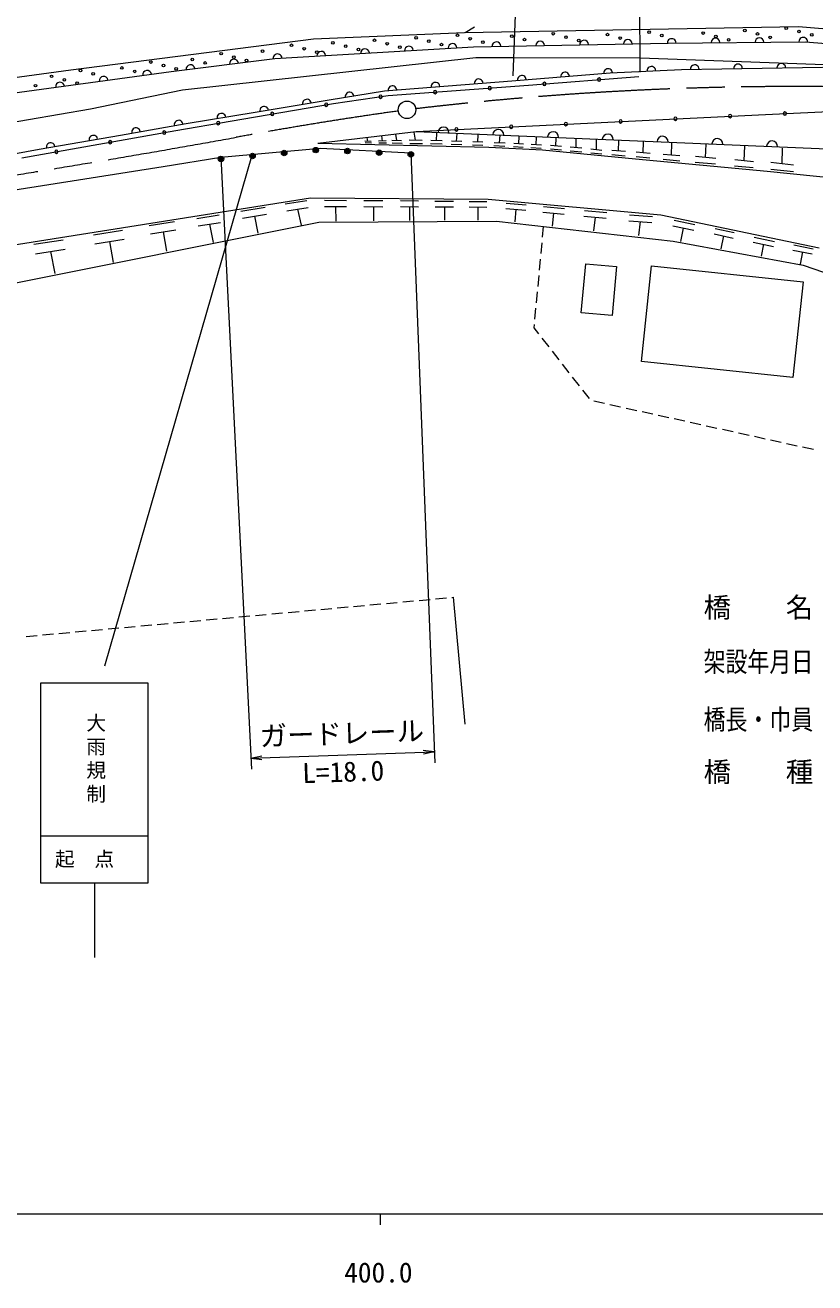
# Model space of a CAD drawing. Units: millimetres, scale not verified. Extents: x 40000 to 680000, y 20000 to 380000.
# Drawn here: x 435618 to 507666, y 198715 to 313418 of the extents above; entities that cross this region are included whole.
import ezdxf
from ezdxf.enums import TextEntityAlignment as Align

# ---------------------------------------------------------------- set-up
doc = ezdxf.new("R2010")
doc.units = ezdxf.units.MM
doc.header["$LTSCALE"] = 1000
doc.header["$PDMODE"] = 32
doc.header["$PDSIZE"] = 500
doc.linetypes.add('CHAIN', pattern=[18.5, 12, -1.5, 3.5, -1.5])
for name, color, linetype, lineweight in [('M-BGD', 7, 'Continuous', 13), ('M-BMK', 2, 'CHAIN', 13), ('M-BMK-SRVR', 3, 'Continuous', 13), ('M-STR-HTXT', 7, 'Continuous', 13), ('M-STR-STRC', 7, 'Continuous', 13), ('M-TTL-BAND', 7, 'Continuous', 13)]:
    doc.layers.add(name, color=color, linetype=linetype, lineweight=lineweight)
doc.styles.add('@ＭＳ ゴシック', font='')
doc.styles.add('ＭＳ ゴシック', font='')
doc.styles.get('@ＭＳ ゴシック').set_extended_font_data('@MS Gothic')
doc.styles.get('ＭＳ ゴシック').set_extended_font_data('MS Gothic')

# ---------------------------------------------------------------- blocks, each defined once
blk = doc.blocks.new('ﾌﾟﾛｯﾄﾏｰｸ-C5')
at = {"color": 7, "linetype": 'Continuous', "lineweight": 13}
for p, q in [((-9.98, 0.67), (-0.67, 9.98)), ((-9.97, -0.74), (0.74, 9.97)), ((-9.8, -1.98), (1.98, 9.8)), ((-9.72, 2.34), (-2.34, 9.72)), ((-9.51, -3.1), (3.1, 9.51)), ((-9.11, -4.12), (4.12, 9.11)), ((-8.88, 4.6), (-4.6, 8.88)), ((-8.63, -5.05), (5.05, 8.63)), ((-8.07, -5.91), (5.91, 8.07)), ((-7.44, -6.69), (6.69, 7.44)), ((-6.73, -7.4), (7.4, 6.73)), ((-5.96, -8.03), (8.03, 5.96)), ((-5.11, -8.6), (8.6, 5.11)), ((-4.18, -9.09), (9.09, 4.18)), ((-3.16, -9.49), (9.49, 3.16)), ((-2.05, -9.79), (9.79, 2.05)), ((-0.82, -9.97), (9.97, 0.82)), ((0.58, -9.98), (9.98, -0.58)), ((2.23, -9.75), (9.75, -2.23)), ((4.42, -8.97), (8.97, -4.42))]:
    blk.add_line(p, q, dxfattribs=at)
blk.add_circle((0, 0), 10, dxfattribs=at)
at = {"color": 7}
blk.add_point((0, 0), dxfattribs=at)

msp = doc.modelspace()

# ---------------------------------------------------------------- linework, layer by layer
at = {"layer": 'M-BGD'}
for p, q in [((475707, 312756), (506169, 313300)), ((475772, 312758), (476627, 313277)), ((506169, 313300), (522094, 311967)), ((439782, 309334), (461926, 312167)), ((461926, 312167), (475707, 312756)), ((458409, 310379), (476517, 311443)), ((476517, 311443), (494282, 311782)), ((494282, 311782), (506788, 311906)), ((506788, 311906), (521896, 310661)), ((448933, 309184), (458409, 310379)), ((449961, 307521), (476736, 310462)), ((476736, 310462), (480212, 310463)), ((480212, 310463), (491736, 310449)), ((491736, 310449), (512102, 309703)), ((409109, 303779), (448933, 309184)), ((414714, 305957), (439782, 309334)), ((480026, 308351), (488991, 309056)), ((481547, 307939), (491621, 308745)), ((488991, 309056), (495499, 309379)), ((495499, 309379), (510528, 309621)), ((441580, 305788), (449961, 307521)), ((463364, 306598), (468401, 307424)), ((468401, 307424), (480026, 308351)), ((468734, 306992), (481547, 307939)), ((454329, 304675), (463737, 306267)), ((456595, 305470), (463364, 306598)), ((463737, 306267), (468734, 306992)), ((432735, 304277), (441580, 305788)), ((450309, 304463), (456595, 305470)), ((471287, 303730), (503156, 305279)), ((503156, 305279), (513607, 305753)), ((444326, 303395), (450309, 304463)), ((449353, 303809), (454329, 304675)), ((435330, 301311), (449353, 303809)), ((436891, 302106), (444326, 303395)), ((462323, 302666), (471287, 303730)), ((467176, 302817), (466601, 302824)), ((466888, 302821), (466823, 303177)), ((468568, 302857), (467862, 302848)), ((468215, 302852), (468145, 303326)), ((469966, 302877), (469081, 302899)), ((469524, 302888), (469440, 303482)), ((471827, 302909), (470662, 302926)), ((471244, 302917), (471118, 303670)), ((471287, 303730), (516251, 301829)), ((473678, 302864), (472624, 302898)), ((473151, 302881), (473182, 303609)), ((475460, 302805), (474502, 302839)), ((474981, 302822), (475019, 303532)), ((476912, 302754), (476946, 303452)), ((478906, 302676), (478949, 303378)), ((480644, 302591), (480684, 303279)), ((482245, 302501), (482278, 303222)), ((484048, 302383), (484063, 303133)), ((485886, 302239), (485900, 303065)), ((487730, 302050), (487732, 302979)), ((489764, 301939), (489794, 302892)), ((428208, 300534), (436891, 302106)), ((453474, 301374), (462557, 302211)), ((462323, 302666), (477937, 302303)), ((462557, 302211), (470797, 301788)), ((467204, 302664), (466629, 302671)), ((468597, 302654), (467891, 302645)), ((470001, 302622), (469117, 302645)), ((471881, 302586), (470716, 302603)), ((473665, 302552), (472610, 302586)), ((475444, 302500), (474486, 302534)), ((477361, 302441), (476435, 302468)), ((477375, 302740), (476449, 302767)), ((477937, 302303), (482833, 302041)), ((479384, 302354), (478389, 302397)), ((479403, 302655), (478408, 302698)), ((481069, 302268), (480185, 302324)), ((481086, 302562), (480202, 302619)), ((482704, 302166), (481757, 302217)), ((482718, 302475), (481771, 302526)), ((482833, 302041), (491315, 301236)), ((484547, 302015), (483535, 302109)), ((484554, 302337), (483542, 302430)), ((486414, 301830), (485348, 301938)), ((486419, 302185), (485353, 302292)), ((488242, 301655), (487216, 301757)), ((488243, 301999), (487217, 302101)), ((490381, 301880), (489147, 301999)), ((492628, 301702), (491369, 301830)), ((491998, 301766), (492045, 302777)), ((494587, 301564), (494607, 302668)), ((497703, 301344), (497748, 302577)), ((501218, 301040), (501281, 302397)), ((504691, 300767), (504724, 302209)), ((448212, 300513), (453474, 301374)), ((490368, 301472), (489135, 301591)), ((491315, 301236), (503302, 300087)), ((492608, 301281), (491350, 301409)), ((495337, 301021), (493819, 301161)), ((495346, 301494), (493828, 301634)), ((498609, 300728), (496760, 300904)), ((498628, 301256), (496779, 301432)), ((502037, 300393), (500345, 300554)), ((502064, 300959), (500371, 301120)), ((505729, 300656), (503654, 300878)), ((434498, 298376), (448212, 300513)), ((503302, 300087), (516518, 298778)), ((505715, 300038), (503640, 300260)), ((461654, 297642), (401872, 288182)), ((459344, 297119), (461309, 297426)), ((477854, 297511), (461654, 297642)), ((462920, 297463), (464923, 297437)), ((466517, 297441), (468244, 297424)), ((469866, 297414), (471499, 297397)), ((473009, 297364), (474706, 297351)), ((476123, 297350), (477730, 297337)), ((493610, 296094), (477854, 297511)), ((479490, 297198), (481327, 297032)), ((451280, 295788), (453321, 296107)), ((455307, 296463), (457514, 296820)), ((455441, 295808), (457648, 296165)), ((456545, 295987), (456857, 294459)), ((459484, 296494), (461449, 296800)), ((460467, 296647), (460794, 295189)), ((462931, 296893), (464934, 296867)), ((463932, 296880), (463957, 295551)), ((466522, 296879), (468248, 296862)), ((467385, 296871), (467395, 295561)), ((469863, 296870), (471496, 296853)), ((470680, 296861), (470673, 295591)), ((473016, 296848), (474712, 296835)), ((473864, 296841), (473879, 295636)), ((476123, 296838), (477730, 296825)), ((476926, 296831), (476926, 295636)), ((479460, 296711), (481297, 296545)), ((480378, 296628), (480309, 295492)), ((482852, 296363), (484791, 296185)), ((482901, 296878), (484840, 296699)), ((483822, 296274), (483709, 295073)), ((486603, 295994), (488618, 295816)), ((486662, 296526), (488678, 296347)), ((490746, 296131), (492851, 295952)), ((508062, 293072), (493610, 296094)), ((430247, 289033), (462418, 295435)), ((446933, 295136), (449230, 295500)), ((451414, 295112), (453455, 295431)), ((452435, 295272), (452768, 293601)), ((462418, 295435), (478613, 295552)), ((478613, 295552), (494734, 293726)), ((482888, 295068), (482796, 294072)), ((487611, 295905), (487472, 294665)), ((490680, 295586), (492785, 295408)), ((491732, 295497), (491579, 294227)), ((494716, 295101), (496617, 294731)), ((494820, 295622), (496721, 295252)), ((495666, 294916), (495423, 293701)), ((498572, 294882), (500316, 294508)), ((436405, 293432), (439084, 293853)), ((441844, 294309), (444504, 294730)), ((441988, 293486), (444648, 293907)), ((443318, 293697), (443652, 291777)), ((447061, 294381), (449357, 294744)), ((448209, 294562), (448507, 292799)), ((494734, 293726), (506586, 291522)), ((498469, 294378), (500212, 294004)), ((499341, 294191), (499099, 293013)), ((502123, 294083), (503985, 293701)), ((436577, 292571), (439256, 292992)), ((437917, 292781), (438318, 290772)), ((482749, 293574), (482656, 292579)), ((502037, 293624), (503900, 293242)), ((502969, 293433), (502770, 292361)), ((505652, 292909), (507421, 292552)), ((505740, 293380), (507509, 293023)), ((506537, 292731), (506332, 291632)), ((482610, 292081), (482517, 291085)), ((486359, 287180), (486759, 291654)), ((486759, 291654), (489559, 291404)), ((489559, 291404), (489159, 286930)), ((491846, 282742), (492777, 291476)), ((492777, 291476), (506591, 290005)), ((506586, 291522), (511529, 289847)), ((482471, 290587), (482378, 289592)), ((482332, 289094), (482239, 288098)), ((506591, 290005), (505661, 281271)), ((482193, 287600), (482100, 286605)), ((489159, 286930), (486359, 287180)), ((482054, 286107), (482025, 285805)), ((482025, 285805), (482455, 285257)), ((482764, 284863), (483381, 284076)), ((483689, 283683), (484306, 282896)), ((484615, 282502), (485232, 281715)), ((505661, 281271), (491846, 282742)), ((485540, 281322), (486157, 280535)), ((486466, 280141), (487083, 279354)), ((487507, 279146), (488484, 278931)), ((488972, 278823), (489949, 278608)), ((490437, 278501), (491414, 278285)), ((491902, 278178), (492879, 277963)), ((493367, 277855), (494344, 277640)), ((494832, 277533), (495809, 277318)), ((496297, 277210), (497274, 276995)), ((497762, 276888), (498738, 276673)), ((499227, 276565), (500203, 276350)), ((500692, 276243), (501668, 276028)), ((502157, 275920), (503133, 275705)), ((503622, 275598), (504598, 275383)), ((505086, 275275), (506063, 275060)), ((506551, 274953), (507528, 274738)), ((465585, 260403), (466580, 260494)), ((467078, 260540), (468074, 260631)), ((468572, 260677), (469568, 260768)), ((470066, 260814), (471062, 260905)), ((471560, 260950), (472555, 261042)), ((473053, 261087), (474049, 261179)), ((474547, 261224), (474665, 261235)), ((474665, 261235), (475725, 249665)), ((452141, 259172), (453137, 259263)), ((453635, 259309), (454630, 259400)), ((455128, 259445), (456124, 259537)), ((456622, 259582), (457618, 259673)), ((458116, 259719), (459112, 259810)), ((459610, 259856), (460605, 259947)), ((461103, 259993), (462099, 260084)), ((462597, 260130), (463593, 260221)), ((464091, 260266), (465087, 260358)), ((440191, 258077), (441187, 258168)), ((441685, 258214), (442680, 258305)), ((443178, 258351), (444174, 258442)), ((444672, 258488), (445668, 258579)), ((446166, 258624), (447162, 258716)), ((447660, 258761), (448655, 258852)), ((449153, 258898), (450149, 258989)), ((450647, 259035), (451643, 259126)), ((435710, 257667), (436705, 257758)), ((437203, 257803), (438199, 257895)), ((438697, 257940), (439693, 258031))]:
    msp.add_line(p, q, dxfattribs=at)
for centre in [(505060, 313152), (467491, 312037), (471279, 312265), (472438, 311954), (475067, 312492), (476226, 312182), (480014, 312409), (481173, 312098), (483802, 312636), (484961, 312326), (486120, 312015), (488749, 312553), (489908, 312243), (492537, 312780), (493696, 312470), (497484, 312697), (498643, 312387), (499802, 312076), (501272, 312925), (502431, 312614), (503590, 312303), (506219, 312841), (507378, 312531), (453498, 310817), (457286, 311045), (459915, 311583), (461074, 311272), (462233, 310962), (463703, 311810), (464862, 311500), (466021, 311189), (468650, 311727), (469809, 311416), (473597, 311644), (477385, 311871), (447082, 310052), (448241, 309742), (450870, 310279), (452029, 309969), (454658, 310507), (455817, 310196), (438036, 308749), (439195, 308438), (440665, 309287), (441824, 308976), (444453, 309514), (445612, 309204), (449400, 309431), (436566, 307900), (440354, 308128)]:
    msp.add_circle(centre, 120, dxfattribs=at)
for centre, radius, start, end in [((486610, 311636), 400, 1.09406, 181.09406), ((490609, 311712), 400, 1.09406, 181.09406), ((494608, 311785), 400, 0.56459, 180.66289), ((498608, 311825), 400, 0.56517, 180.56517), ((502608, 311864), 400, 0.56517, 180.56517), ((506608, 311904), 400, 357.6227, 180.61215), ((462636, 310627), 400, 3.36289, 183.36289), ((466629, 310862), 400, 3.36289, 183.36289), ((470622, 311097), 400, 3.36289, 183.36289), ((474615, 311331), 400, 3.36289, 183.36289), ((478611, 311483), 400, 1.09406, 181.09406), ((482611, 311559), 400, 1.09406, 181.09406), ((450704, 309407), 400, 7.18812, 187.18812), ((454673, 309908), 400, 7.18812, 187.18812), ((458643, 310393), 400, 3.33341, 184.98302), ((496704, 309403), 395, 0.20623, 181.63691), ((500654, 309467), 395, 0.20623, 181.63691), ((504604, 309530), 395, 0.20623, 181.63691), ((442775, 308348), 400, 7.72903, 187.72903), ((446738, 308886), 400, 7.72903, 187.72903), ((480935, 308428), 395, 3.78181, 185.21249), ((484873, 308737), 395, 3.78181, 185.21249), ((487976, 308453), 150, 0, 180), ((488811, 309047), 395, 2.88189, 185.20823), ((492757, 309248), 395, 2.12052, 183.5512), ((438811, 307810), 400, 7.72903, 187.72903), ((469121, 307487), 395, 3.84279, 185.27347), ((473059, 307801), 395, 3.84279, 185.27347), ((473020, 307309), 150, 0, 180), ((476997, 308115), 395, 3.84279, 185.27347), ((478006, 307677), 150, 0, 180), ((478006, 307677), 150, 180, 0), ((482992, 308055), 150, 0, 180), ((482992, 308055), 150, 180, 0), ((487976, 308453), 150, 180, 0), ((461318, 306262), 395, 8.74698, 190.17766), ((463093, 306158), 150, 0, 180), ((465215, 306907), 395, 8.59826, 190.02894), ((468039, 306891), 150, 0, 180), ((468039, 306891), 150, 180, 0), ((473020, 307309), 150, 180, 0), ((453522, 304983), 395, 8.38926, 189.81994), ((457421, 305613), 395, 8.74698, 190.17766), ((458163, 305324), 150, 0, 180), ((458163, 305324), 150, 180, 0), ((463093, 306158), 150, 180, 0), ((499937, 305122), 150, 0, 180), ((499937, 305122), 150, 180, 0), ((504932, 305359), 150, 0, 180), ((504932, 305359), 150, 180, 0), ((445734, 303651), 395, 9.40266, 190.83333), ((449623, 304345), 395, 9.40266, 190.83333), ((453234, 304485), 150, 0, 180), ((453234, 304485), 150, 180, 0), ((473788, 303625), 500, 357.57929, 177.57929), ((474967, 303909), 150, 0, 180), ((479961, 304152), 150, 0, 180), ((479961, 304152), 150, 180, 0), ((484955, 304394), 150, 0, 180), ((484955, 304394), 150, 180, 0), ((489949, 304637), 150, 0, 180), ((489949, 304637), 150, 180, 0), ((494943, 304880), 150, 0, 180), ((494943, 304880), 150, 180, 0), ((441843, 302970), 395, 9.12425, 190.55493), ((443386, 302746), 150, 0, 180), ((448309, 303623), 150, 0, 180), ((448309, 303623), 150, 180, 0), ((474967, 303909), 150, 180, 0), ((478784, 303413), 500, 357.57929, 177.57929), ((483780, 303202), 500, 357.57929, 177.57929), ((488775, 302991), 500, 357.57929, 177.57929), ((493771, 302780), 500, 357.57929, 177.57929), ((498766, 302569), 500, 357.57929, 177.57929), ((503762, 302357), 500, 357.57929, 177.57929), ((437951, 302294), 395, 9.12425, 190.55493), ((438464, 301869), 150, 0, 180), ((438464, 301869), 150, 180, 0), ((443386, 302746), 150, 180, 0)]:
    msp.add_arc(centre, radius, start, end, dxfattribs=at)
at = {"layer": 'M-BMK'}
for centre, radius, start, end in [((505768, 12825), 294995, 88.60637, 96.72023), ((517789, -37757), 346703, 97.97948, 100.45597), ((255029, 1413458), 1128111, 278.6617, 280.20357)]:
    msp.add_arc(centre, radius, start, end, dxfattribs=at)
at = {"layer": 'M-BMK-SRVR'}
msp.add_circle((470453, 305699), 800, dxfattribs=at)
at = {"layer": 'M-STR-HTXT'}
for p, q in [((491724, 309129), (491651, 333709)), ((470797, 301788), (472986, 246148)), ((453474, 301374), (456265, 245569)), ((456215, 246567), (472947, 247147)), ((456215, 246567), (457209, 246768)), ((472947, 247147), (471942, 247279)), ((472947, 247147), (471953, 246946)), ((456215, 246567), (457221, 246435))]:
    msp.add_line(p, q, dxfattribs=at)
at = {"layer": 'M-STR-STRC'}
for p, q in [((480521, 319987), (480118, 308788)), ((456326, 301637), (442866, 254967)), ((437064, 253443), (446810, 253443)), ((437064, 235177), (437064, 253443)), ((446810, 253443), (446810, 235177)), ((446810, 239451), (437064, 239451)), ((446810, 235177), (437064, 235177)), ((441937, 235177), (441937, 228402))]:
    msp.add_line(p, q, dxfattribs=at)
at = {"layer": 'M-TTL-BAND'}
for p, q in [((40000, 205000), (579000, 205000)), ((468000, 205000), (468000, 204000))]:
    msp.add_line(p, q, dxfattribs=at)

# ---------------------------------------------------------------- block references
at = {"layer": 'M-BGD', "xscale": 15, "yscale": 15}
for p in [(456368, 301489), (459251, 301755), (462134, 302020), (465024, 301934), (467916, 301786), (470808, 301637), (453484, 301223)]:
    msp.add_blockref('ﾌﾟﾛｯﾄﾏｰｸ-C5', p, dxfattribs=at)

# ---------------------------------------------------------------- texts
at = {"layer": 'M-STR-HTXT', "style": 'ＭＳ ゴシック'}
for s, p in [('橋\u3000\u3000名', (502516, 258846)), ('橋\u3000\u3000種', (502516, 243846))]:
    msp.add_text(s, height=1833, dxfattribs=at).set_placement(p, align=Align.BOTTOM_CENTER)
at = {"layer": 'M-STR-HTXT', "style": 'ＭＳ ゴシック', "width": 0.8}
msp.add_text('架設年月日', height=1833, dxfattribs=at).set_placement((502516, 253895), align=Align.BOTTOM_CENTER)
msp.add_text('橋長・巾員', height=1833, dxfattribs=at).set_placement((497516, 250096), align=Align.MIDDLE_LEFT)
at = {"layer": 'M-STR-HTXT', "style": 'ＭＳ ゴシック'}
for s, p in [('ガードレール', (464564, 247357)), ('L=18.0', (464685, 243859))]:
    msp.add_text(s, height=1833, rotation=1.984, dxfattribs=at).set_placement(p, align=Align.BOTTOM_CENTER)
at = {"layer": 'M-STR-STRC', "insert": (442000, 242062), "char_height": 1320, "attachment_point": 6, "rotation": 270, "style": '@ＭＳ ゴシック'}
msp.add_mtext('\\T1.2;大雨規制', dxfattribs=at)
at = {"layer": 'M-STR-STRC', "insert": (441937, 236544), "char_height": 1320, "attachment_point": 8, "style": 'ＭＳ ゴシック'}
msp.add_mtext('\\T2;起点', dxfattribs=at)
at = {"layer": 'M-TTL-BAND', "style": 'ＭＳ ゴシック'}
msp.add_text('400.0', height=1833, dxfattribs=at).set_placement((467844, 198195), align=Align.BOTTOM_CENTER)

doc.saveas('drawing.dxf')
